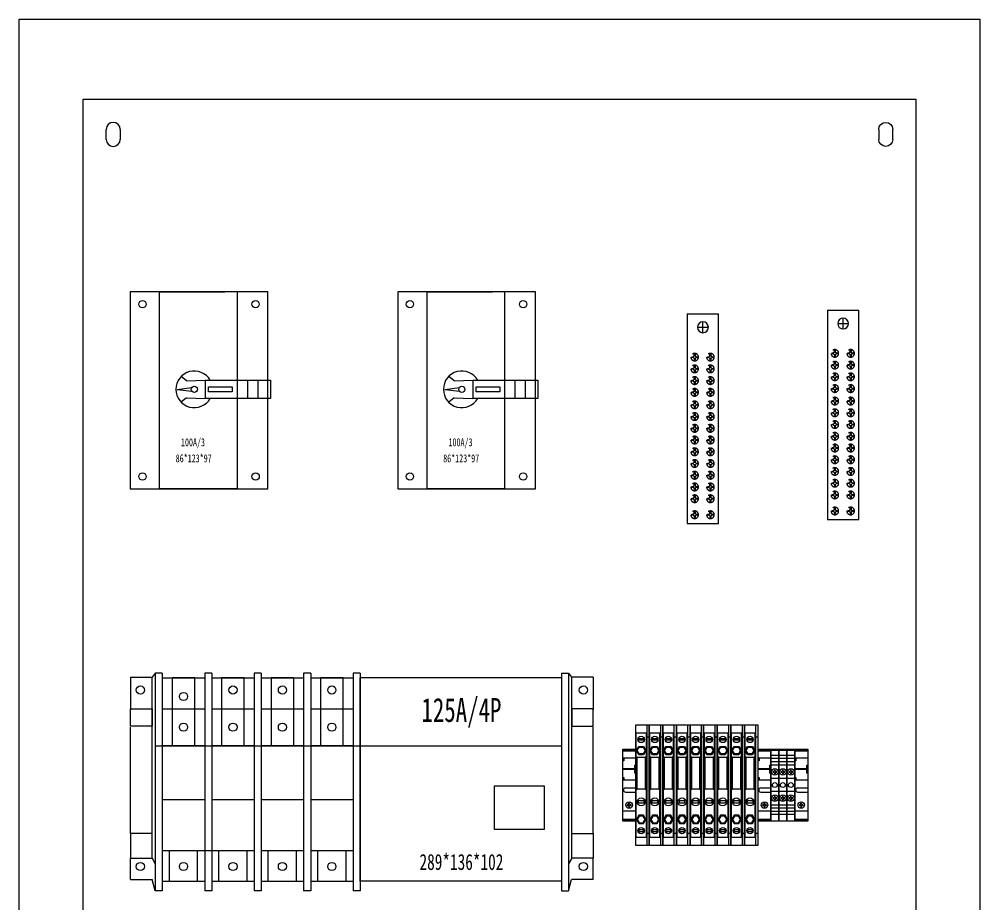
# Model space of a CAD drawing. Extents: x 159539 to 160139, y 198620 to 199620.
# Drawn here: x 159539 to 160139, y 199066 to 199620 of the extents above; entities that cross this region are included whole.
import ezdxf
from ezdxf.enums import TextEntityAlignment as Align

# ---------------------------------------------------------------- set-up
doc = ezdxf.new("R2010")
doc.units = 0
doc.header["$MEASUREMENT"] = 0
doc.linetypes.add('ACAD_ISO02W100', pattern=[15, 12, -3])
doc.layers.add('DRAW', color=4, linetype='Continuous', lineweight=25)
for name, color, linetype in [('Layer1', 7, 'Continuous'), ('元件', 7, 'Continuous'), ('文字', 7, 'Continuous')]:
    doc.layers.add(name, color=color, linetype=linetype)
doc.styles.add('CZC', font='', dxfattribs={"width": 0.7})
doc.styles.add('STYLE1', font='romans.shx', dxfattribs={"width": 0.7, "bigfont": 'ahztxt.shx'})
doc.styles.get('CZC').set_extended_font_data('SimSun')

# ---------------------------------------------------------------- blocks, each defined once
blk = doc.blocks.new('Manufacturer光辉电器PartName隔离开关Series3PPartTypeMaxCurrent100MinCurrent32Poles3PMinPower0MaxPower0ShellFrame63LimitingCurrentRemarkLibType2DelFlgfalseUpdateDate')
at = {"layer": '元件', "color": 8}
blk.add_line((-43, 61.5), (-43, -61.5), dxfattribs=at)
blk.add_line((-43, 61.5), (-43, -61.5), dxfattribs=at)
at = {"layer": '元件', "color": 8, "ltscale": 0.3}
for p, q in [((-7.78, 5.95), (-11.08, 8.73)), ((-7.78, 5.95), (3.83, 6.36)), ((3.83, 6.36), (3.83, -5.09)), ((23.8, 6.36), (23.8, -5.09)), ((30.22, 6.36), (30.22, -5.09)), ((36.65, 6.36), (36.65, -5.09)), ((-13.58, 0.63), (-4.42, 1.87)), ((-13.58, 0.63), (-4.42, -0.61)), ((-7.78, -4.68), (-11.08, -7.47)), ((-7.78, -4.68), (3.83, -5.09))]:
    blk.add_line(p, q, dxfattribs=at)
for points in [[(43, 31.21), (43, 61.5), (-43, 61.5), (-43, -61.5), (43, -61.5), (43, 34.76)], [(23.8, 61.5), (23.8, -61.5), (-24.66, -61.5), (-24.66, 61.5), (15.38, 61.5), (16.14, 61.5)], [(3.83, 6.36), (44.57, 6.36), (44.57, -5.09), (3.83, -5.09)]]:
    blk.add_lwpolyline(points, dxfattribs=at)
blk.add_lwpolyline([(5.91, 2.25), (20.79, 2.25), (20.79, -0.98), (5.91, -0.98)], close=True, dxfattribs=at)
for centre, radius in [((-35.36, 53.86), 2.29), ((35.33, 53.86), 2.29), ((-2.96, 0.63), 1.91), ((-35.36, -53.85), 2.29), ((35.36, -53.85), 2.29)]:
    blk.add_circle(centre, radius, dxfattribs=at)
blk.add_arc((-2.96, 0.63), 11.46, 29.96164, 330.03836, dxfattribs=at)
at = {"layer": '元件', "color": 8, "ltscale": 0.3, "char_height": 5, "attachment_point": 1, "style": 'STYLE1'}
for s, insert, width in [('\\pxt9;{\\fSimSun|b0|i0|c134|p2;100A/3}', (-11.28, -29.93), 18.1969), ('\\pxt9;{\\fSimSun|b0|i0|c134|p2;86*123*97}', (-14.59, -39.97), 27.6523)]:
    blk.add_mtext(s, dxfattribs=dict(at, insert=insert, width=width))
blk = doc.blocks.new('A$C5775331E')
at = {"layer": '文字', "color": 0, "linetype": 'ACAD_ISO02W100'}
for p, q in [((0.6, 2.53), (0.6, 1.99)), ((1.3, 2.53), (0.6, 2.53)), ((0.6, 1.99), (1.3, 1.99)), ((2, 3.23), (2, 3.94)), ((2.54, 3.94), (2, 3.94)), ((2, 1.29), (2, 0.54)), ((2, 0.54), (2.54, 0.54)), ((2.54, 3.23), (2.54, 3.94)), ((2.54, 0.54), (2.54, 1.29)), ((4, 2.53), (3.24, 2.53)), ((3.24, 1.99), (4, 1.99)), ((4, 1.99), (4, 2.53))]:
    blk.add_line(p, q, dxfattribs=at)
blk.add_circle((2.26, 2.26), 2.26, dxfattribs=at)
for centre, start, end in [((1.3, 3.23), 270, 0), ((1.3, 1.29), 0, 90), ((3.24, 3.23), 180, 270), ((3.24, 1.29), 90, 180)]:
    blk.add_arc(centre, 0.7, start, end, dxfattribs=at)
blk = doc.blocks.new('123')
at = {"color": 8}
for p, q in [((-65.48, 19.69), (65.48, 19.69)), ((-65.48, 19.69), (-65.48, 0)), ((65.48, 19.69), (65.48, 0)), ((-57.05, 13.24), (-57.05, 6.44)), ((-53.65, 9.84), (-60.45, 9.84)), ((65.48, 0), (-65.48, 0))]:
    blk.add_line(p, q, dxfattribs=at)
blk.add_circle((-57.05, 9.84), 3.4, dxfattribs=at)
at = {"color": 8, "xscale": 1.0474894078543, "yscale": 1.0474894078543, "zscale": 1.0474894078543, "rotation": 270}
for p in [(-40.78, 17.37), (-33.44, 17.37), (-26.11, 17.37), (-18.78, 17.37), (-10.97, 17.37), (-3.64, 17.37), (3.69, 17.37), (11.02, 17.37), (18.36, 17.37), (25.69, 17.37), (33.02, 17.37), (40.35, 17.37), (47.69, 17.37), (57.71, 17.37), (-40.78, 7.52), (-33.44, 7.52), (-26.11, 7.52), (-18.78, 7.52), (-10.97, 7.52), (-3.64, 7.52), (3.69, 7.52), (11.02, 7.52), (18.36, 7.52), (25.69, 7.52), (33.02, 7.52), (40.35, 7.52), (47.69, 7.52), (57.71, 7.52)]:
    blk.add_blockref('A$C5775331E', p, dxfattribs=at)
blk = doc.blocks.new('A$C80adffb2')
at = {"layer": '元件', "color": 8, "transparency": 33554687}
for p, q in [((15.41, 67.01), (13.49, 64.56)), ((19.83, 67.01), (15.41, 67.01)), ((15.41, 67.01), (15.41, -68.99)), ((19.83, 67.01), (19.83, -68.99)), ((50.72, 67.01), (46.31, 67.01)), ((46.31, 67.01), (46.31, -68.99)), ((50.72, 67.01), (50.72, -68.99)), ((77.2, 67.01), (77.2, -68.99)), ((81.61, 67.01), (77.2, 67.01)), ((81.61, 67.01), (81.61, -68.99)), ((108.09, 67.01), (108.09, -68.99)), ((112.5, 67.01), (108.09, 67.01)), ((108.09, 67.01), (108.09, -63.07)), ((112.5, 67.01), (112.5, -68.99)), ((112.5, 67.01), (112.5, -44.51)), ((138.98, 67.01), (138.98, -68.99)), ((143.4, 67.01), (138.98, 67.01)), ((143.4, 67.01), (143.4, -68.99)), ((269.17, 67.01), (269.17, -68.99)), ((269.17, 67.01), (273.59, 67.01)), ((273.59, 67.01), (273.59, -68.99)), ((273.59, 67.01), (275.51, 64.56)), ((0, 64.56), (13.49, 64.56)), ((0, 64.56), (0, 44.06)), ((13.4, -48.58), (13.4, 64.56)), ((19.83, 64.06), (46.31, 64.06)), ((50.72, 64.06), (77.2, 64.06)), ((81.61, 64.06), (108.09, 64.06)), ((112.5, 64.06), (138.98, 64.06)), ((143.4, -63.07), (143.4, 64.06)), ((269.17, 64.06), (143.4, 64.06)), ((289, 64.56), (275.51, 64.56)), ((275.6, -48.58), (275.6, 64.56)), ((289, 64.56), (289, 44.06)), ((0, 33.89), (0, 44.75)), ((0, 44.75), (13.4, 44.75)), ((13.4, 44.75), (13.4, 33.89)), ((19.83, 44.75), (46.31, 44.75)), ((50.72, 44.75), (77.2, 44.75)), ((81.61, 44.75), (108.09, 44.75)), ((112.5, 44.75), (138.98, 44.75)), ((289, 44.75), (275.6, 44.75)), ((275.6, 44.75), (275.6, 33.89)), ((289, 33.89), (289, 44.75)), ((13.4, 33.89), (0, 33.89)), ((0, -33.19), (0, 33.19)), ((275.6, 33.89), (289, 33.89)), ((289, -33.19), (289, 33.19)), ((15.41, 21.58), (269.17, 21.58)), ((46.31, 21.58), (19.83, 21.58)), ((77.2, 21.58), (50.72, 21.58)), ((108.09, 21.58), (81.61, 21.58)), ((138.98, 21.58), (112.5, 21.58)), ((46.31, -12.08), (19.83, -12.08)), ((77.2, -12.08), (50.72, -12.08)), ((108.09, -12.08), (81.61, -12.08)), ((138.98, -12.08), (112.5, -12.08)), ((13.4, -33.19), (0, -33.19)), ((0, -33.19), (0, -48.58)), ((13.4, -48.58), (13.4, -33.19)), ((275.6, -33.19), (289, -33.19)), ((275.6, -48.58), (275.6, -33.19)), ((289, -33.19), (289, -48.58)), ((19.83, -43.75), (77.2, -43.75)), ((24.24, -63.07), (24.24, -43.75)), ((41.89, -63.07), (41.89, -43.75)), ((55.13, -63.07), (55.13, -43.75)), ((72.79, -63.07), (72.79, -43.75)), ((81.61, -43.75), (108.09, -43.75)), ((86.03, -63.07), (86.03, -43.75)), ((103.68, -63.07), (103.68, -43.75)), ((112.5, -43.75), (138.98, -43.75)), ((116.92, -63.07), (116.92, -43.75)), ((134.57, -63.07), (134.57, -43.75)), ((0, -48.58), (13.4, -48.58)), ((0, -61.95), (0, -48.58)), ((13.4, -48.58), (15.41, -52.12)), ((275.6, -48.58), (273.59, -52.12)), ((289, -48.58), (275.6, -48.58)), ((289, -61.95), (289, -48.58)), ((0, -61.95), (13.49, -61.95)), ((15.41, -68.99), (13.49, -61.95)), ((19.83, -63.07), (46.31, -63.07)), ((24.24, -63.07), (41.89, -63.07)), ((50.72, -63.07), (77.2, -63.07)), ((55.13, -63.07), (72.79, -63.07)), ((81.61, -63.07), (108.09, -63.07)), ((86.03, -63.07), (103.68, -63.07)), ((112.5, -63.07), (138.98, -63.07)), ((116.92, -63.07), (134.57, -63.07)), ((269.17, -63.07), (143.4, -63.07)), ((273.59, -68.99), (275.51, -61.95)), ((289, -61.95), (275.51, -61.95)), ((19.83, -68.99), (15.41, -68.99)), ((50.72, -68.99), (46.31, -68.99)), ((81.61, -68.99), (77.2, -68.99)), ((112.5, -68.99), (108.09, -68.99)), ((143.4, -68.99), (138.98, -68.99)), ((269.17, -68.99), (273.59, -68.99))]:
    blk.add_line(p, q, dxfattribs=at)
for points in [[(25.99, 21.58), (40.15, 21.58), (40.15, 64.06), (25.99, 64.06)], [(56.88, 21.58), (71.04, 21.58), (71.04, 64.06), (56.88, 64.06)], [(87.77, 21.58), (101.93, 21.58), (101.93, 64.06), (87.77, 64.06)], [(118.66, 21.58), (132.82, 21.58), (132.82, 64.06), (118.66, 64.06)], [(227.23, -3.48), (258.25, -3.48), (258.25, -30.78), (227.23, -30.78)]]:
    blk.add_lwpolyline(points, close=True, dxfattribs=at)
for centre in [(6.15, 56.42), (33.07, 52.37), (63.96, 56.42), (94.85, 56.42), (125.74, 56.42), (282.85, 56.42), (33.07, 33.25), (63.96, 33.25), (94.85, 33.25), (125.74, 33.25), (6.15, -53.8), (33.07, -53.8), (63.96, -53.8), (94.85, -53.8), (125.74, -53.8), (282.85, -53.8)]:
    blk.add_circle(centre, 2.56, dxfattribs=at)
at = {"layer": '元件', "color": 8, "transparency": 33554687, "style": 'CZC', "width": 0.7}
for s, height, p in [('125A/4P', 15, (206.66, 42.76)), ('289*136*102', 10, (206.66, -50.65))]:
    blk.add_text(s, height=height, dxfattribs=at).set_placement(p, align=Align.MIDDLE)
blk = doc.blocks.new('A$C0B9C0A3C')
at = {"color": 6}
for points in [[(0, 3.5), (0, 8.5)], [(7, 8.5), (7, 3.5)]]:
    blk.add_lwpolyline(points, dxfattribs=at)
for centre, start, end in [((3.5, 8.5), 0, 180), ((3.5, 3.5), 180, 0)]:
    blk.add_arc(centre, 3.5, start, end, dxfattribs=at)
blk = doc.blocks.new('A$C7F7F6ED6')
at = {"transparency": 33554687}
for points in [[(0, 37.65), (0.6, 37.65), (0.6, 39.4), (0, 39.4)], [(7.45, 32.12), (7.45, 32.78), (0, 32.78), (0, 32.12)], [(7.45, 30), (8, 30), (8, 34.9), (7.45, 34.9)], [(0.6, 27.26), (0, 27.26), (0, 25.51), (0.6, 25.51)]]:
    blk.add_hatch(color=8, dxfattribs=at).paths.add_polyline_path(points)
at = {"color": 8, "transparency": 33554687}
for p, q in [((0, 44.42), (8, 44.42)), ((0, 43.83), (8, 43.83)), ((1.7, 20.72), (8, 20.72)), ((1.7, 18.15), (8, 18.15)), ((0, 6.48), (8, 6.48)), ((0, 1.19), (8, 1.19)), ((0, 0.59), (8, 0.59))]:
    blk.add_line(p, q, dxfattribs=at)
for points in [[(0, 45), (8, 45), (8, 0), (0, 0)], [(0, 39.4), (8, 39.4), (8, 25.51), (0, 25.51)], [(0, 39.4), (0.6, 39.4), (0.6, 37.65), (0, 37.65)], [(0, 32.78), (7.45, 32.78), (7.45, 32.12), (0, 32.12)], [(7.45, 34.9), (8, 34.9), (8, 30), (7.45, 30)], [(0, 27.26), (0.6, 27.26), (0.6, 25.51), (0, 25.51)]]:
    blk.add_lwpolyline(points, close=True, dxfattribs=at)
blk.add_arc((1.7, 19.43), 1.28, 90, 270, dxfattribs=at)
at = {"layer": 'Layer1', "color": 8, "lineweight": -3, "ltscale": 50, "transparency": 33554687}
blk.add_circle((4, 10), 2.03, dxfattribs=at)
at = {"layer": '文字', "color": 8, "linetype": 'ACAD_ISO02W100', "transparency": 33554687}
for p, q in [((3.3, 10.2), (2.79, 10.2)), ((2.79, 10.2), (2.79, 9.81)), ((2.79, 9.81), (3.3, 9.81)), ((4.21, 11.23), (3.81, 11.23)), ((3.81, 10.71), (3.81, 11.23)), ((3.81, 9.3), (3.81, 8.75)), ((3.81, 8.75), (4.21, 8.75)), ((4.21, 10.71), (4.21, 11.23)), ((4.21, 8.75), (4.21, 9.3)), ((5.27, 10.2), (4.72, 10.2)), ((4.72, 9.81), (5.27, 9.81)), ((5.27, 9.81), (5.27, 10.2))]:
    blk.add_line(p, q, dxfattribs=at)
for centre, start, end in [((3.3, 10.71), 270, 0), ((3.3, 9.3), 0, 90), ((4.72, 10.71), 180, 270), ((4.72, 9.3), 90, 180)]:
    blk.add_arc(centre, 0.509, start, end, dxfattribs=at)
blk = doc.blocks.new('UK5-HESI')
at = {"layer": 'DRAW', "color": 8, "ltscale": 0.3, "transparency": 33554687}
for points in [[(4.25, 75), (-4.25, 75), (-4.25, 0), (4.25, 0)], [(4.25, 75), (2.75, 75), (2.75, 0), (4.25, 0)], [(2.5, 70), (-4, 70), (-4, 55), (2.5, 55)], [(0.75, 65.5), (-2.25, 65.5), (-2.25, 66.5), (0.75, 66.5)], [(4.25, 67.5), (2.75, 67.5), (2.75, 7.5), (4.25, 7.5)], [(0.75, 61.6), (2.25, 59), (0.75, 56.4), (-2.25, 56.4), (-3.75, 59), (-2.25, 61.6)], [(0.46, 61.1), (1.67, 59), (0.46, 56.9), (-1.96, 56.9), (-3.17, 59), (-1.96, 61.1)], [(-3.2, 55), (-4, 55), (-4, 35), (-3.2, 35)], [(2.5, 55), (1.7, 55), (1.7, 35), (2.5, 35)], [(2.5, 35), (-4, 35), (-4, 5), (2.5, 5)], [(1.12, 27.62), (-2.62, 27.62), (-2.62, 26.38), (1.12, 26.38)], [(0.75, 13.4), (2.25, 16), (0.75, 18.6), (-2.25, 18.6), (-3.75, 16), (-2.25, 13.4)], [(0.46, 13.9), (1.67, 16), (0.46, 18.1), (-1.96, 18.1), (-3.17, 16), (-1.96, 13.9)], [(0.75, 9.5), (-2.25, 9.5), (-2.25, 8.5), (0.75, 8.5)]]:
    blk.add_lwpolyline(points, close=True, dxfattribs=at)
for centre, radius in [((-0.75, 66), 2), ((-0.75, 27), 2.5), ((-0.75, 9), 2)]:
    blk.add_circle(centre, radius, dxfattribs=at)
blk = doc.blocks.new('Manufacturer光辉电器PartName电压端子SeriesUK5PartTypeMaxCurrent0MinCurrent0PolesMinPower0MaxPower0ShellFrameLimitingCurrentRemarkLibType2DelFlgfalseUpdateDate')
at = {"layer": '元件', "color": 8, "transparency": 33554687}
for p, q in [((-2.5, 18.5), (2.5, 18.5)), ((-2.5, 16.5), (2.5, 16.5)), ((-2.5, 14.5), (2.5, 14.5)), ((-2.5, 12.5), (2.5, 12.5)), ((-2.5, 4), (2.5, 4)), ((-2.5, -4), (2.5, -4)), ((-2.5, -12.5), (2.5, -12.5)), ((-2.5, -14.5), (2.5, -14.5)), ((-2.5, -16.5), (2.5, -16.5)), ((-2.5, -18.5), (2.5, -18.5)), ((-2.5, -21.5), (2.5, -21.5)), ((-2, -21.5), (-2, -22.5))]:
    blk.add_line(p, q, dxfattribs=at)
at = {"layer": '元件', "color": 8, "linetype": 'ACAD_ISO02W100', "transparency": 33554687}
for p, q in [((-0.7, 8.45), (-1.21, 8.45)), ((-1.21, 8.45), (-1.21, 8.06)), ((-1.21, 8.06), (-0.7, 8.06)), ((0.21, 9.48), (-0.19, 9.48)), ((-0.19, 8.96), (-0.19, 9.48)), ((-0.19, 7.55), (-0.19, 7)), ((-0.19, 7), (0.21, 7)), ((0.21, 8.96), (0.21, 9.48)), ((0.21, 7), (0.21, 7.55)), ((1.27, 8.45), (0.72, 8.45)), ((0.72, 8.06), (1.27, 8.06)), ((1.27, 8.06), (1.27, 8.45)), ((-0.7, -8.05), (-1.21, -8.05)), ((-1.21, -8.05), (-1.21, -8.44)), ((-1.21, -8.44), (-0.7, -8.44)), ((0.21, -7.02), (-0.19, -7.02)), ((-0.19, -7.54), (-0.19, -7.02)), ((-0.19, -8.95), (-0.19, -9.5)), ((-0.19, -9.5), (0.21, -9.5)), ((0.21, -7.54), (0.21, -7.02)), ((0.21, -9.5), (0.21, -8.95)), ((1.27, -8.05), (0.72, -8.05)), ((0.72, -8.44), (1.27, -8.44)), ((1.27, -8.44), (1.27, -8.05))]:
    blk.add_line(p, q, dxfattribs=at)
at = {"layer": '元件', "color": 8, "transparency": 33554687}
blk.add_lwpolyline([(-2.5, 22.5), (2.5, 22.5), (2.5, -22.5), (-2.5, -22.5)], close=True, dxfattribs=at)
at = {"layer": '元件', "color": 8, "lineweight": -3, "ltscale": 50, "transparency": 33554687}
for centre in [(0, 8.25), (0, -8.25)]:
    blk.add_circle(centre, 2.03, dxfattribs=at)
at = {"layer": '元件', "color": 8, "transparency": 33554687}
blk.add_circle((0, 0), 1.5, dxfattribs=at)
at = {"layer": '元件', "color": 8, "linetype": 'ACAD_ISO02W100', "transparency": 33554687}
for centre, start, end in [((-0.7, 8.96), 270, 0), ((-0.7, 7.55), 0, 90), ((0.72, 8.96), 180, 270), ((0.72, 7.55), 90, 180), ((-0.7, -7.54), 270, 0), ((-0.7, -8.95), 0, 90), ((0.72, -7.54), 180, 270), ((0.72, -8.95), 90, 180)]:
    blk.add_arc(centre, 0.509, start, end, dxfattribs=at)
blk = doc.blocks.new('A$Cd649f129')
at = {"color": 0, "transparency": 33554687}
for name, p in [('UK5-HESI', (12.25, -37.5)), ('UK5-HESI', (20.75, -37.5)), ('UK5-HESI', (29.25, -37.5)), ('UK5-HESI', (37.75, -37.5)), ('UK5-HESI', (46.25, -37.5)), ('UK5-HESI', (54.75, -37.5)), ('UK5-HESI', (63.25, -37.5)), ('UK5-HESI', (71.75, -37.5)), ('UK5-HESI', (80.25, -37.5)), ('A$C7F7F6ED6', (0, -22.5)), ('A$C7F7F6ED6', (84.5, -22.5)), ('A$C7F7F6ED6', (107.5, -22.5))]:
    blk.add_blockref(name, p, dxfattribs=at)
at = {"rotation": 180}
for p in [(95, 0), (100, 0), (105, 0)]:
    blk.add_blockref('Manufacturer光辉电器PartName电压端子SeriesUK5PartTypeMaxCurrent0MinCurrent0PolesMinPower0MaxPower0ShellFrameLimitingCurrentRemarkLibType2DelFlgfalseUpdateDate', p, dxfattribs=at)

msp = doc.modelspace()

# ---------------------------------------------------------------- linework, layer by layer
at = {"transparency": 33554687}
for points in [[(159539.34, 199619.68), (160139.34, 199619.68), (160139.34, 198619.68), (159539.34, 198619.68)], [(159579.34, 199569.68), (160099.34, 199569.68), (160099.34, 198669.68), (159579.34, 198669.68)]]:
    msp.add_lwpolyline(points, close=True, dxfattribs=at)

# ---------------------------------------------------------------- block references
at = {"transparency": 33554687, "yscale": 1.25, "zscale": 1.25}
for p, xscale in [((159593.71, 199540.24), 1.25), ((160084.96, 199540.24), -1.25)]:
    msp.add_blockref('A$C0B9C0A3C', p, dxfattribs=dict(at, xscale=xscale))
at = {"transparency": 33554687}
for p in [(159651.66, 199387.77), (159818.76, 199387.77)]:
    msp.add_blockref('Manufacturer光辉电器PartName隔离开关Series3PPartTypeMaxCurrent100MinCurrent32Poles3PMinPower0MaxPower0ShellFrame63LimitingCurrentRemarkLibType2DelFlgfalseUpdateDate', p, dxfattribs=at)
at = {"color": 3, "xscale": -1, "rotation": 89.99999999999993}
for p in [(159976.23, 199370.12), (160063.81, 199372.47)]:
    msp.add_blockref('123', p, dxfattribs=at)
at = {"ltscale": 82.969926}
msp.add_blockref('A$Cd649f129', (159916.33, 199141.15), dxfattribs=at)
at = {"layer": '元件', "color": 8, "transparency": 33554687}
msp.add_blockref('A$C80adffb2', (159608.9, 199144.08), dxfattribs=at)

doc.saveas('drawing.dxf')
